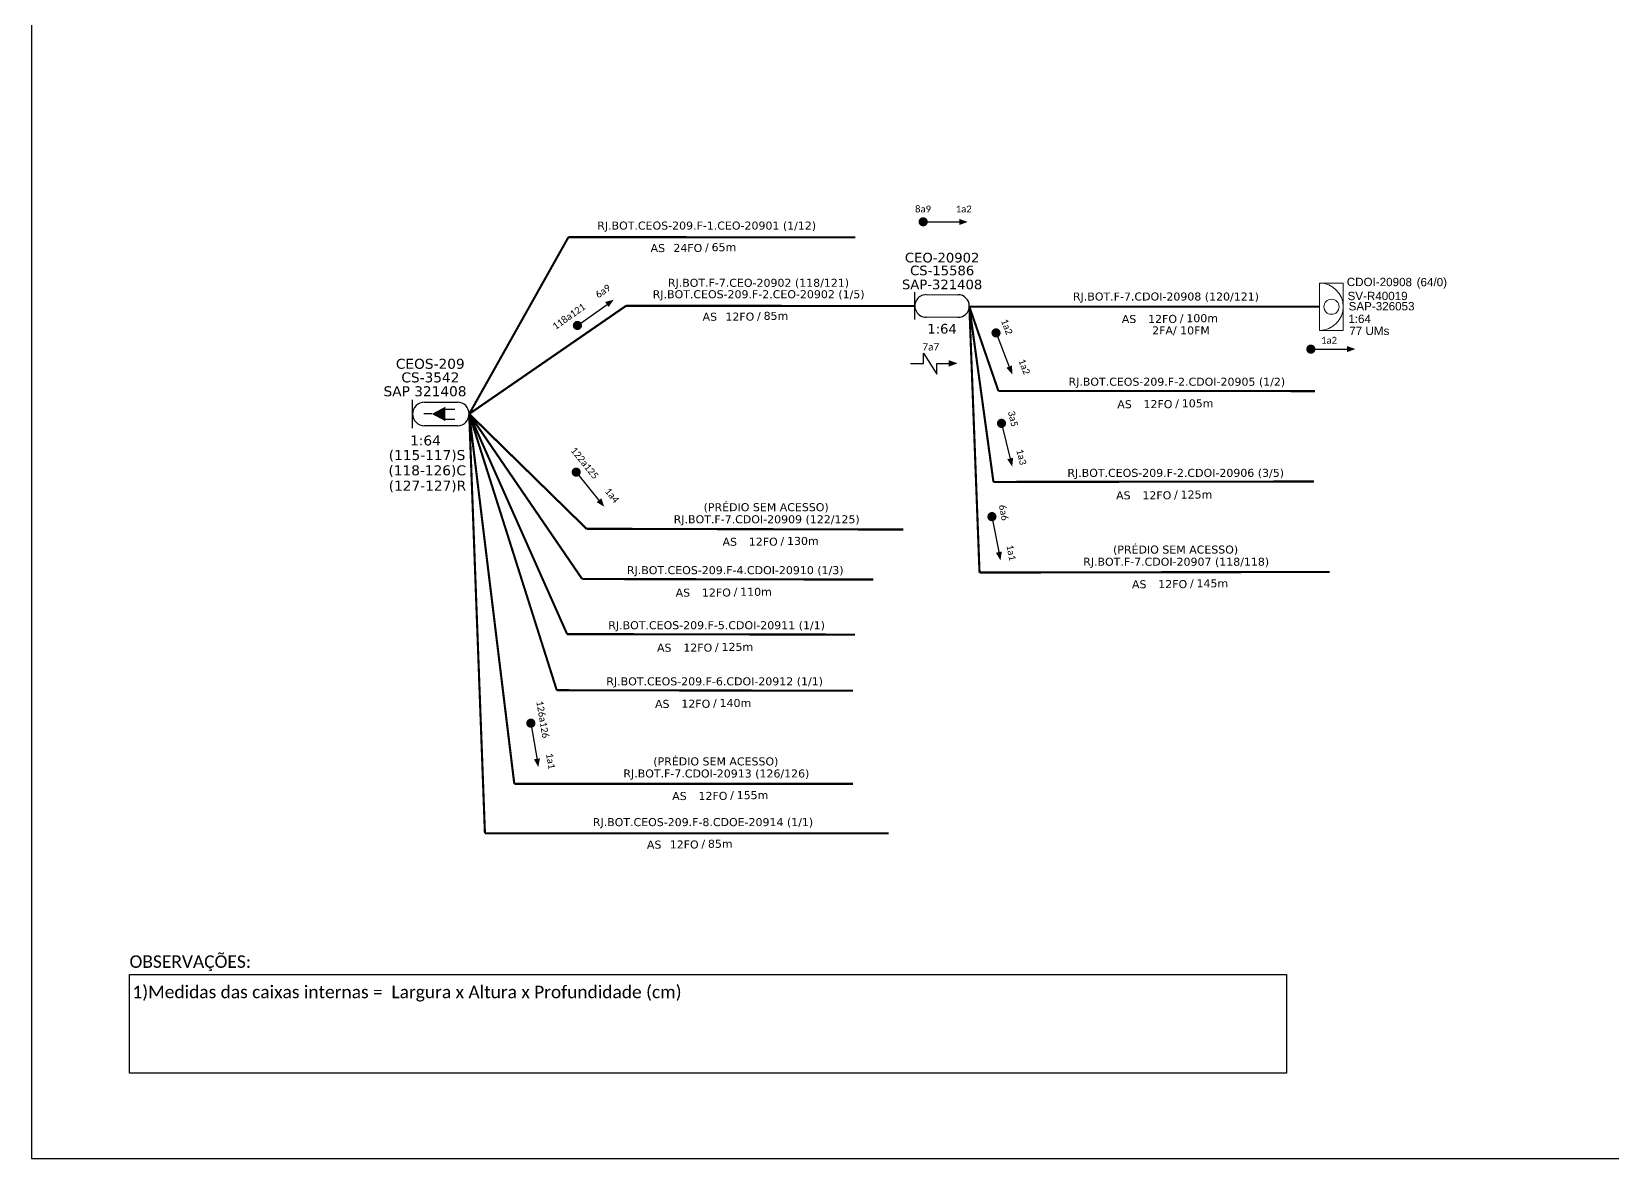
# Model space of a CAD drawing. Extents: x -4 to 837, y 1 to 595.
# Drawn here: x -3.8 to 376.4, y 1.3 to 272.2 of the extents above; entities that cross this region are included whole.
import ezdxf
from ezdxf.enums import TextEntityAlignment as Align

# ---------------------------------------------------------------- set-up
doc = ezdxf.new("R2010")
doc.units = 0
for name, color, linetype, lineweight in [("20.0-LEGENDA DOS CDO'S", 1, 'Continuous', 0), ('20.1-CDO_INTERIOR', 1, 'Continuous', 0), ('40.1-ETIQUETAS', 1, 'Continuous', 20)]:
    doc.layers.add(name, color=color, linetype=linetype, lineweight=lineweight)
for name, color, linetype in [('20.4-CEOS', 1, 'Continuous'), ('CAP a instalar', 1, 'Continuous'), ('Indic_Encaminhamento FO', 7, 'Continuous'), ('SETA', 7, 'Continuous'), ('texto', 255, 'Continuous')]:
    doc.layers.add(name, color=color, linetype=linetype)
doc.styles.add('ARIAL', font='arial.ttf')
doc.styles.add('MtXpl_Calibri', font='calibri.ttf')
doc.styles.add('siredit', font='verdana.ttf')
doc.styles.add('WMF-Calibri0', font='calibri.ttf')
doc.linetypes.add('FENCELINE1', pattern='A,0.25,-0.1,[133,ltypeshp.shx,S=0.1,R=0,X=-0.1,Y=0],-0.1,1', length=1.45)

# ---------------------------------------------------------------- blocks, each defined once
blk = doc.blocks.new('ETIQUETA_RS5F')
at = {"layer": '40.1-ETIQUETAS', "color": 0, "style": 'siredit'}
blk.add_text('/', height=1.5, dxfattribs=at).set_placement((1.58, -1.95), align=Align.MIDDLE_RIGHT)
for tag, p in [('ETIQUETA_R_PRIMARIA', (1.21, 4.1)), ('ETIQUETA_R_SECUNDARIA', (1.21, 2.1)), ('F_ATIVAS/F_MORTAS', (1.14, -4.24))]:
    blk.add_attdef(tag, text='', height=1.5, dxfattribs=at).set_placement(p, align=Align.MIDDLE_CENTER)
for tag, p in [('TIPO_CABO', (-6.58, -2.12)), ('CAP_CABO', (0.4, -2.09))]:
    blk.add_attdef(tag, text='', height=1.5, dxfattribs=at).set_placement(p, align=Align.MIDDLE_RIGHT)
blk.add_attdef('METROS', text='', height=1.5, dxfattribs=at).set_placement((2.14, -1.95), align=Align.MIDDLE_LEFT)
for tag, p in [('FUSÃO_1', (0.85, -8.39)), ('FUSÃO_2', (0.85, -10.6)), ('FUSÃO_3', (0.85, -12.93)), ('FUSÃO_4', (0.85, -15.14)), ('FUSÃO_5', (0.85, -17.16))]:
    blk.add_attdef(tag, text='', height=1.5, dxfattribs=at).set_placement(p, align=Align.CENTER)

msp = doc.modelspace()

# ---------------------------------------------------------------- linework, layer by layer
for p, q in [((-3.83, 595.26), (-3.83, 1.26)), ((-3.83, 1.26), (837.17, 1.26))]:
    msp.add_line(p, q)
at = {"const_width": 1.1}
for points in [[(210.06, 226.5, 1), (211.16, 226.5, 1)], [(126.99, 201.25, 1), (127.89, 201.89, 1)], [(126.99, 201.25, 1), (127.89, 201.89, 1)], [(227.93, 200.29, 1), (228.33, 199.27, 1)], [(227.93, 200.29, 1), (228.33, 199.27, 1)], [(229.31, 178.56, 1), (229.58, 177.5, 1)], [(229.31, 178.56, 1), (229.58, 177.5, 1)], [(126.81, 166.72, 1), (127.5, 165.87, 1)], [(126.81, 166.72, 1), (127.5, 165.87, 1)], [(227.04, 156.13, 1), (227.25, 155.05, 1)], [(227.04, 156.13, 1), (227.25, 155.05, 1)]]:
    msp.add_lwpolyline(points, format="xyb", close=True, dxfattribs=at)
msp.add_lwpolyline([(303.3, 195.87, 1.1, 1.1, 1), (304.4, 195.87, 1.1, 1.1, 1)], format="xyseb", close=True)
at = {"color": 7, "const_width": 1.1}
msp.add_lwpolyline([(116.16, 106.46, 1), (116.35, 105.37, 1)], format="xyb", close=True, dxfattribs=at)
msp.add_lwpolyline([(116.16, 106.46, 1), (116.35, 105.37, 1)], format="xyb", close=True, dxfattribs=at)
at = {"color": 0}
msp.add_lwpolyline([(19.73, 45.46), (297.98, 45.46), (297.98, 21.75), (19.73, 21.75)], close=True, dxfattribs=at)
at = {"layer": '20.1-CDO_INTERIOR', "lineweight": 18}
msp.add_lwpolyline([(311.65, 200.38), (311.65, 211.75), (305.96, 211.75), (305.96, 200.38)], close=True, dxfattribs=at)
msp.add_circle((308.81, 206.07), 1.82, dxfattribs=at)
msp.add_arc((305.96, 206.07), 5.68, 270, 90, dxfattribs=at)
at = {"layer": '20.4-CEOS', "color": 5}
for p, q in [((211.34, 208.98), (218.98, 208.97)), ((218.97, 203.52), (211.33, 203.53))]:
    msp.add_line(p, q, dxfattribs=at)
at = {"layer": '20.4-CEOS', "color": 7}
for p, q in [((90.64, 183.13), (98.59, 183.13)), ((98.59, 177.46), (90.64, 177.46))]:
    msp.add_line(p, q, dxfattribs=at)
at = {"layer": '20.4-CEOS', "color": 5}
msp.add_lwpolyline([(208.6, 202.97), (208.61, 209.54)], dxfattribs=at)
at = {"layer": '20.4-CEOS', "color": 7}
for points in [[(87.8, 176.88), (87.8, 183.71)], [(92.42, 180.29), (90.51, 180.29)], [(95.55, 181.42), (97.97, 181.42)], [(95.55, 179.06), (97.97, 179.06)]]:
    msp.add_lwpolyline(points, dxfattribs=at)
msp.add_lwpolyline([(92.42, 180.29, 0, 3.5, 0), (95.7, 180.29, 3.5, 3.5, 0)], format="xyseb", dxfattribs=at)
at = {"layer": '20.4-CEOS', "color": 5}
for centre, start, end in [((211.33, 206.26), 89.9211, 269.9211), ((218.98, 206.25), 269.9211, 89.9211)]:
    msp.add_arc(centre, 2.72, start, end, dxfattribs=at)
at = {"layer": '20.4-CEOS', "color": 7}
for centre, start, end in [((90.64, 180.29), 90, 270), ((98.59, 180.29), 270, 90)]:
    msp.add_arc(centre, 2.83, start, end, dxfattribs=at)
at = {"layer": 'CAP a instalar', "color": 7, "linetype": 'FENCELINE1', "ltscale": 7, "const_width": 0.513}
for points in [[(125.28, 222.8), (101.42, 180.29)], [(125.28, 222.8), (194.32, 222.77)], [(101.42, 180.29), (139.14, 206.29)], [(139.14, 206.29), (208.61, 206.26)], [(221.72, 206.07), (224.16, 142.15)], [(101.42, 180.29), (129.64, 152.67)], [(112.26, 91.35), (101.42, 180.29)], [(101.42, 180.29), (105.2, 79.44)], [(129.64, 152.67), (205.81, 152.49)], [(224.16, 142.15), (308.41, 142.29)], [(193.7, 91.35), (112.26, 91.35)], [(202.29, 79.44), (105.2, 79.44)]]:
    msp.add_lwpolyline(points, dxfattribs=at)
at = {"layer": 'CAP a instalar', "color": 251, "linetype": 'FENCELINE1', "ltscale": 7, "const_width": 0.513}
for points in [[(221.72, 206.07), (228.7, 185.83)], [(221.72, 206.07), (227.51, 163.94)], [(228.7, 185.83), (304.87, 185.78)], [(101.42, 180.29), (124.97, 127.34)], [(101.42, 180.29), (128.59, 140.59)], [(101.42, 180.29), (122.48, 113.85)], [(227.51, 163.94), (304.6, 164.04)], [(128.59, 140.59), (198.65, 140.46)], [(124.97, 127.34), (194.18, 127.22)], [(122.48, 113.85), (193.7, 113.72)]]:
    msp.add_lwpolyline(points, dxfattribs=at)
at = {"layer": 'CAP a instalar', "linetype": 'FENCELINE1', "ltscale": 7, "const_width": 0.513}
msp.add_lwpolyline([(305.96, 206.07), (221.72, 206.07)], dxfattribs=at)
at = {"layer": 'Indic_Encaminhamento FO', "color": 7}
for points in [[(210.71, 192.44), (210.71, 194.87), (213.92, 189.83), (213.92, 192.44)], [(207.56, 192.44), (210.71, 192.44)], [(213.92, 192.44), (217.55, 192.44)]]:
    msp.add_lwpolyline(points, dxfattribs=at)
msp.add_solid([(216.75, 193.23), (218.88, 192.46), (216.75, 191.68)], dxfattribs=at)
at = {"layer": 'SETA'}
for points in [[(210.61, 226.5), (220.06, 226.5)], [(127.44, 201.57), (135.16, 207.03)], [(127.44, 201.57), (135.16, 207.03)], [(228.13, 199.78), (231.57, 190.97)], [(228.13, 199.78), (231.57, 190.97)], [(303.85, 195.87), (313.3, 195.87)], [(229.45, 178.03), (231.7, 168.85)], [(229.45, 178.03), (231.7, 168.85)], [(227.14, 155.59), (228.94, 146.31)], [(227.14, 155.59), (228.94, 146.31)]]:
    msp.add_lwpolyline(points, dxfattribs=at)
at = {"layer": 'SETA', "color": 7}
for points in [[(127.16, 166.3), (133.1, 158.94)], [(127.16, 166.3), (133.1, 158.94)], [(116.26, 105.92), (117.82, 96.59)], [(116.26, 105.92), (117.82, 96.59)]]:
    msp.add_lwpolyline(points, dxfattribs=at)
at = {"layer": 'SETA'}
for points in [[(219.31, 227.19), (221.32, 226.46), (219.31, 225.73)], [(134.11, 207.21), (136.17, 207.77), (134.95, 206.01)], [(134.11, 207.21), (136.17, 207.77), (134.95, 206.01)], [(312.54, 196.62), (314.56, 195.89), (312.54, 195.16)], [(231.99, 191.95), (232.04, 189.8), (230.63, 191.41)], [(231.99, 191.95), (232.04, 189.8), (230.63, 191.41)], [(232.25, 169.76), (232.02, 167.63), (230.82, 169.41)], [(232.25, 169.76), (232.02, 167.63), (230.82, 169.41)], [(229.53, 147.19), (229.19, 145.08), (228.09, 146.92)], [(229.53, 147.19), (229.19, 145.08), (228.09, 146.92)]]:
    msp.add_solid(points, dxfattribs=at)
at = {"layer": 'SETA', "color": 7}
for points in [[(133.2, 160), (133.9, 157.97), (132.06, 159.08)], [(133.2, 160), (133.9, 157.97), (132.06, 159.08)], [(118.43, 97.46), (118.05, 95.35), (116.99, 97.22)], [(118.43, 97.46), (118.05, 95.35), (116.99, 97.22)]]:
    msp.add_solid(points, dxfattribs=at)

# ---------------------------------------------------------------- block references
at = {"layer": '40.1-ETIQUETAS', "color": 7}
ref = msp.add_blockref('ETIQUETA_RS5F', (157.01, 222.89), dxfattribs=dict(at, xscale=1.283039983498748, yscale=1.283039983498748, zscale=1.283039983498748))
ref.add_attrib('ETIQUETA_R_SECUNDARIA', 'RJ.BOT.CEOS-209.F-1.CEO-20901 (1/12)', dxfattribs={"color": 0, "height": 1.9246, "style": 'siredit'}).set_placement((158.53, 225.59), align=Align.MIDDLE_CENTER)
ref.add_attrib('TIPO_CABO', 'AS', dxfattribs={"color": 0, "height": 1.925, "style": 'siredit'}).set_placement((148.52, 220.18), align=Align.MIDDLE_RIGHT)
ref.add_attrib('CAP_CABO', '24FO', dxfattribs={"color": 0, "height": 1.925, "style": 'siredit'}).set_placement((157.48, 220.21), align=Align.MIDDLE_RIGHT)
ref.add_attrib('METROS', '65m', dxfattribs={"color": 0, "height": 1.925, "style": 'siredit'}).set_placement((159.72, 220.39), align=Align.MIDDLE_LEFT)
ref = msp.add_blockref('ETIQUETA_RS5F', (169.52, 206.38), dxfattribs=dict(at, xscale=1.283039983498748, yscale=1.283039983498748, zscale=1.283039983498748))
ref.add_attrib('ETIQUETA_R_PRIMARIA', 'RJ.BOT.F-7.CEO-20902 (118/121)', dxfattribs={"color": 0, "height": 1.9246, "style": 'siredit'}).set_placement((170.99, 211.83), align=Align.MIDDLE_CENTER)
ref.add_attrib('ETIQUETA_R_SECUNDARIA', 'RJ.BOT.CEOS-209.F-2.CEO-20902 (1/5)', dxfattribs={"color": 0, "height": 1.9246, "style": 'siredit'}).set_placement((171.03, 209.08), align=Align.MIDDLE_CENTER)
ref.add_attrib('TIPO_CABO', 'AS', dxfattribs={"color": 0, "height": 1.925, "style": 'siredit'}).set_placement((161.03, 203.67), align=Align.MIDDLE_RIGHT)
ref.add_attrib('CAP_CABO', '12FO', dxfattribs={"color": 0, "height": 1.925, "style": 'siredit'}).set_placement((169.99, 203.7), align=Align.MIDDLE_RIGHT)
ref.add_attrib('METROS', '85m', dxfattribs={"color": 0, "height": 1.925, "style": 'siredit'}).set_placement((172.23, 203.88), align=Align.MIDDLE_LEFT)
at = {"layer": '40.1-ETIQUETAS'}
ref = msp.add_blockref('ETIQUETA_RS5F', (271.19, 205.83), dxfattribs=dict(at, xscale=1.283039976607909, yscale=1.283039976607909, zscale=1.283039976607909))
ref.add_attrib('ETIQUETA_R_SECUNDARIA', 'RJ.BOT.F-7.CDOI-20908 (120/121)', dxfattribs={"color": 0, "height": 1.9246, "style": 'siredit'}).set_placement((269, 208.53), align=Align.MIDDLE_CENTER)
ref.add_attrib('TIPO_CABO', 'AS ', dxfattribs={"color": 0, "height": 1.925, "style": 'siredit'}).set_placement((262.7, 203.12), align=Align.MIDDLE_RIGHT)
ref.add_attrib('CAP_CABO', '12FO', dxfattribs={"color": 0, "height": 1.925, "style": 'siredit'}).set_placement((271.66, 203.14), align=Align.MIDDLE_RIGHT)
ref.add_attrib('METROS', '100m', dxfattribs={"color": 0, "height": 1.925, "style": 'siredit'}).set_placement((273.9, 203.32), align=Align.MIDDLE_LEFT)
ref.add_attrib('F_ATIVAS/F_MORTAS', '2FA/ 10FM', dxfattribs={"color": 0, "height": 1.925, "style": 'siredit'}).set_placement((272.62, 200.38), align=Align.MIDDLE_CENTER)
at = {"layer": '40.1-ETIQUETAS', "color": 251}
ref = msp.add_blockref('ETIQUETA_RS5F', (270.09, 185.34), dxfattribs=dict(at, xscale=1.283039976607909, yscale=1.283039976607909, zscale=1.283039976607909))
ref.add_attrib('ETIQUETA_R_SECUNDARIA', 'RJ.BOT.CEOS-209.F-2.CDOI-20905 (1/2)', dxfattribs={"color": 0, "height": 1.9246, "style": 'siredit'}).set_placement((271.61, 188.04), align=Align.MIDDLE_CENTER)
ref.add_attrib('TIPO_CABO', 'AS ', dxfattribs={"color": 0, "height": 1.925, "style": 'siredit'}).set_placement((261.61, 182.63), align=Align.MIDDLE_RIGHT)
ref.add_attrib('CAP_CABO', '12FO', dxfattribs={"color": 0, "height": 1.925, "style": 'siredit'}).set_placement((270.56, 182.66), align=Align.MIDDLE_RIGHT)
ref.add_attrib('METROS', '105m', dxfattribs={"color": 0, "height": 1.925, "style": 'siredit'}).set_placement((272.8, 182.84), align=Align.MIDDLE_LEFT)
ref = msp.add_blockref('ETIQUETA_RS5F', (269.82, 163.42), dxfattribs=dict(at, xscale=1.283039976607909, yscale=1.283039976607909, zscale=1.283039976607909))
ref.add_attrib('ETIQUETA_R_SECUNDARIA', 'RJ.BOT.CEOS-209.F-2.CDOI-20906 (3/5)', dxfattribs={"color": 0, "height": 1.9246, "style": 'siredit'}).set_placement((271.34, 166.12), align=Align.MIDDLE_CENTER)
ref.add_attrib('TIPO_CABO', 'AS ', dxfattribs={"color": 0, "height": 1.925, "style": 'siredit'}).set_placement((261.33, 160.71), align=Align.MIDDLE_RIGHT)
ref.add_attrib('CAP_CABO', '12FO', dxfattribs={"color": 0, "height": 1.925, "style": 'siredit'}).set_placement((270.29, 160.73), align=Align.MIDDLE_RIGHT)
ref.add_attrib('METROS', '125m', dxfattribs={"color": 0, "height": 1.925, "style": 'siredit'}).set_placement((272.53, 160.91), align=Align.MIDDLE_LEFT)
at = {"layer": '40.1-ETIQUETAS', "color": 7}
ref = msp.add_blockref('ETIQUETA_RS5F', (175.15, 152.26), dxfattribs=dict(at, xscale=1.283039976607909, yscale=1.283039976607909, zscale=1.283039976607909))
ref.add_attrib('ETIQUETA_R_PRIMARIA', '(PRÉDIO SEM ACESSO)', dxfattribs={"color": 0, "height": 1.9246, "style": 'siredit'}).set_placement((172.84, 157.87), align=Align.MIDDLE_CENTER)
ref.add_attrib('ETIQUETA_R_SECUNDARIA', 'RJ.BOT.F-7.CDOI-20909 (122/125)', dxfattribs={"color": 0, "height": 1.9246, "style": 'siredit'}).set_placement((172.97, 154.96), align=Align.MIDDLE_CENTER)
ref.add_attrib('TIPO_CABO', 'AS ', dxfattribs={"color": 0, "height": 1.925, "style": 'siredit'}).set_placement((166.67, 149.55), align=Align.MIDDLE_RIGHT)
ref.add_attrib('CAP_CABO', '12FO', dxfattribs={"color": 0, "height": 1.925, "style": 'siredit'}).set_placement((175.62, 149.57), align=Align.MIDDLE_RIGHT)
ref.add_attrib('METROS', '130m', dxfattribs={"color": 0, "height": 1.925, "style": 'siredit'}).set_placement((177.86, 149.75), align=Align.MIDDLE_LEFT)
ref = msp.add_blockref('ETIQUETA_RS5F', (273.64, 142.05), dxfattribs=dict(at, xscale=1.283039976607909, yscale=1.283039976607909, zscale=1.283039976607909))
ref.add_attrib('ETIQUETA_R_PRIMARIA', '(PRÉDIO SEM ACESSO)', dxfattribs={"color": 0, "height": 1.9246, "style": 'siredit'}).set_placement((271.32, 147.67), align=Align.MIDDLE_CENTER)
ref.add_attrib('ETIQUETA_R_SECUNDARIA', 'RJ.BOT.F-7.CDOI-20907 (118/118)', dxfattribs={"color": 0, "height": 1.9246, "style": 'siredit'}).set_placement((271.45, 144.75), align=Align.MIDDLE_CENTER)
ref.add_attrib('TIPO_CABO', 'AS ', dxfattribs={"color": 0, "height": 1.925, "style": 'siredit'}).set_placement((265.15, 139.34), align=Align.MIDDLE_RIGHT)
ref.add_attrib('CAP_CABO', '12FO', dxfattribs={"color": 0, "height": 1.925, "style": 'siredit'}).set_placement((274.11, 139.37), align=Align.MIDDLE_RIGHT)
ref.add_attrib('METROS', '145m', dxfattribs={"color": 0, "height": 1.925, "style": 'siredit'}).set_placement((276.35, 139.55), align=Align.MIDDLE_LEFT)
at = {"layer": '40.1-ETIQUETAS', "color": 251}
ref = msp.add_blockref('ETIQUETA_RS5F', (163.88, 140.02), dxfattribs=dict(at, xscale=1.283039976607909, yscale=1.283039976607909, zscale=1.283039976607909))
ref.add_attrib('ETIQUETA_R_SECUNDARIA', 'RJ.BOT.CEOS-209.F-4.CDOI-20910 (1/3)', dxfattribs={"color": 0, "height": 1.9246, "style": 'siredit'}).set_placement((165.4, 142.72), align=Align.MIDDLE_CENTER)
ref.add_attrib('TIPO_CABO', 'AS ', dxfattribs={"color": 0, "height": 1.925, "style": 'siredit'}).set_placement((155.39, 137.31), align=Align.MIDDLE_RIGHT)
ref.add_attrib('CAP_CABO', '12FO', dxfattribs={"color": 0, "height": 1.925, "style": 'siredit'}).set_placement((164.35, 137.34), align=Align.MIDDLE_RIGHT)
ref.add_attrib('METROS', '110m', dxfattribs={"color": 0, "height": 1.925, "style": 'siredit'}).set_placement((166.59, 137.52), align=Align.MIDDLE_LEFT)
ref = msp.add_blockref('ETIQUETA_RS5F', (159.4, 126.78), dxfattribs=dict(at, xscale=1.283039976607909, yscale=1.283039976607909, zscale=1.283039976607909))
ref.add_attrib('ETIQUETA_R_SECUNDARIA', 'RJ.BOT.CEOS-209.F-5.CDOI-20911 (1/1)', dxfattribs={"color": 0, "height": 1.9246, "style": 'siredit'}).set_placement((160.92, 129.48), align=Align.MIDDLE_CENTER)
ref.add_attrib('TIPO_CABO', 'AS ', dxfattribs={"color": 0, "height": 1.925, "style": 'siredit'}).set_placement((150.91, 124.07), align=Align.MIDDLE_RIGHT)
ref.add_attrib('CAP_CABO', '12FO', dxfattribs={"color": 0, "height": 1.925, "style": 'siredit'}).set_placement((159.87, 124.09), align=Align.MIDDLE_RIGHT)
ref.add_attrib('METROS', '125m', dxfattribs={"color": 0, "height": 1.925, "style": 'siredit'}).set_placement((162.11, 124.27), align=Align.MIDDLE_LEFT)
ref = msp.add_blockref('ETIQUETA_RS5F', (158.93, 113.28), dxfattribs=dict(at, xscale=1.283039976607909, yscale=1.283039976607909, zscale=1.283039976607909))
ref.add_attrib('ETIQUETA_R_SECUNDARIA', 'RJ.BOT.CEOS-209.F-6.CDOI-20912 (1/1)', dxfattribs={"color": 0, "height": 1.9246, "style": 'siredit'}).set_placement((160.45, 115.98), align=Align.MIDDLE_CENTER)
ref.add_attrib('TIPO_CABO', 'AS ', dxfattribs={"color": 0, "height": 1.925, "style": 'siredit'}).set_placement((150.44, 110.57), align=Align.MIDDLE_RIGHT)
ref.add_attrib('CAP_CABO', '12FO', dxfattribs={"color": 0, "height": 1.925, "style": 'siredit'}).set_placement((159.4, 110.6), align=Align.MIDDLE_RIGHT)
ref.add_attrib('METROS', '140m', dxfattribs={"color": 0, "height": 1.925, "style": 'siredit'}).set_placement((161.64, 110.78), align=Align.MIDDLE_LEFT)
at = {"layer": '40.1-ETIQUETAS', "color": 7}
ref = msp.add_blockref('ETIQUETA_RS5F', (163.04, 91.12), dxfattribs=dict(at, xscale=1.283039976607909, yscale=1.283039976607909, zscale=1.283039976607909))
ref.add_attrib('ETIQUETA_R_PRIMARIA', '(PRÉDIO SEM ACESSO)', dxfattribs={"color": 0, "height": 1.9246, "style": 'siredit'}).set_placement((160.73, 96.73), align=Align.MIDDLE_CENTER)
ref.add_attrib('ETIQUETA_R_SECUNDARIA', 'RJ.BOT.F-7.CDOI-20913 (126/126)', dxfattribs={"color": 0, "height": 1.9246, "style": 'siredit'}).set_placement((160.86, 93.82), align=Align.MIDDLE_CENTER)
ref.add_attrib('TIPO_CABO', 'AS ', dxfattribs={"color": 0, "height": 1.925, "style": 'siredit'}).set_placement((154.56, 88.4), align=Align.MIDDLE_RIGHT)
ref.add_attrib('CAP_CABO', '12FO', dxfattribs={"color": 0, "height": 1.925, "style": 'siredit'}).set_placement((163.52, 88.43), align=Align.MIDDLE_RIGHT)
ref.add_attrib('METROS', '155m', dxfattribs={"color": 0, "height": 1.925, "style": 'siredit'}).set_placement((165.75, 88.61), align=Align.MIDDLE_LEFT)
ref = msp.add_blockref('ETIQUETA_RS5F', (156.13, 79.43), dxfattribs=dict(at, xscale=1.283039983498748, yscale=1.283039983498748, zscale=1.283039983498748))
ref.add_attrib('ETIQUETA_R_SECUNDARIA', 'RJ.BOT.CEOS-209.F-8.CDOE-20914 (1/1)', dxfattribs={"color": 0, "height": 1.9246, "style": 'siredit'}).set_placement((157.65, 82.13), align=Align.MIDDLE_CENTER)
ref.add_attrib('TIPO_CABO', 'AS', dxfattribs={"color": 0, "height": 1.925, "style": 'siredit'}).set_placement((147.64, 76.72), align=Align.MIDDLE_RIGHT)
ref.add_attrib('CAP_CABO', '12FO', dxfattribs={"color": 0, "height": 1.925, "style": 'siredit'}).set_placement((156.6, 76.75), align=Align.MIDDLE_RIGHT)
ref.add_attrib('METROS', '85m', dxfattribs={"color": 0, "height": 1.925, "style": 'siredit'}).set_placement((158.84, 76.92), align=Align.MIDDLE_LEFT)

# ---------------------------------------------------------------- texts
for s, style, p in [('OBSERVAÇÕES:', 'WMF-Calibri0', (19.71, 47.08)), ('1)Medidas das caixas internas =  Largura x Altura x Profundidade (cm)', 'MtXpl_Calibri', (20.4, 39.78))]:
    msp.add_text(s, height=3, dxfattribs=dict(style=style)).set_placement(p)
at = {"insert": (308.23, 198), "char_height": 1.65, "width": 27.8947, "attachment_point": 5, "style": 'ARIAL'}
msp.add_mtext('\\C7;\\fCalibri|b0|i0|c0|p34;1a2', dxfattribs=at)
at = {"layer": "20.0-LEGENDA DOS CDO'S", "color": 1, "style": 'ARIAL'}
for s, rotation, p in [('CDOI-20908', 359.882, (312.49, 211.04)), ('SV-R40019', 0.0276, (312.68, 207.66)), ('SAP-326053', 0.0276, (312.94, 205.19)), ('1:64', 0.0276, (312.86, 202.16)), ('77 UMs', 0.0276, (313.1, 199.26))]:
    msp.add_text(s, height=2, rotation=rotation, dxfattribs=at).set_placement(p)
msp.add_text('(64/0)', height=2, rotation=0.0276, dxfattribs=at).set_placement((332.95, 211), align=Align.CENTER)
at = {"layer": '20.4-CEOS', "color": 7, "linetype": 'FENCELINE1', "style": 'siredit'}
for s, p in [('CEOS-209', (92.05, 193.55)), ('CS-3542', (92.08, 190.28)), ('SAP 321408', (90.79, 186.95)), ('1:64', (90.9, 175.11)), ('(115-117)S', (91.28, 171.61)), ('(118-126)C', (91.31, 167.93)), ('(127-127)R', (91.37, 164.24))]:
    msp.add_text(s, height=2.401, dxfattribs=at).set_placement(p, align=Align.TOP_CENTER)
at = {"layer": '20.4-CEOS', "color": 5, "style": 'siredit'}
for tag, text, p in [('CEO-20902', 'CEOSXXX', (215.17, 219.04)), ('CS-15586', 'CS-XXXX', (215.17, 215.95)), ('SAP-321408', 'SAP 321408', (215.16, 212.59)), ('1:64', '1:XX', (215.15, 201.94))]:
    msp.add_attdef(tag, text=text, height=2.308, rotation=359.9211, dxfattribs=at).set_placement(p, align=Align.TOP_CENTER)
at = {"layer": 'Indic_Encaminhamento FO', "color": 7, "insert": (212.44, 196.41), "char_height": 1.7429, "width": 29.4644, "attachment_point": 5}
msp.add_mtext('\\fCalibri|b0|i0|c0|p34;7a7', dxfattribs=at)
at = {"layer": 'texto', "char_height": 1.65, "width": 27.8947, "attachment_point": 5}
for s, insert in [('\\C7;\\fCalibri|b0|i0|c0|p34;8a9', (210.58, 229.57)), ('\\C7;\\fCalibri|b0|i0|c0|p34;1a2', (220.36, 229.57))]:
    msp.add_mtext(s, dxfattribs=dict(at, insert=insert))
for s, insert, rotation in [('\\C7;\\fCalibri|b0|i0|c0|p34;6a9', (133.58, 209.81), 35.3187), ('\\C7;\\fCalibri|b0|i0|c0|p34;118a121', (125.39, 203.73), 35.3187), ('\\C7;\\fCalibri|b0|i0|c0|p34;1a2', (230.73, 201.24), 291.3403), ('\\C7;\\fCalibri|b0|i0|c0|p34;1a2', (234.94, 191.63), 291.3403), ('\\C7;\\fCalibri|b0|i0|c0|p34;3a5', (232.21, 179.14), 283.8008), ('\\C7;\\fCalibri|b0|i0|c0|p34;1a3', (234.24, 169.93), 283.8008), ('\\C7;\\fCalibri|b0|i0|c0|p34;6a6', (229.96, 156.57), 280.9384), ('\\C7;\\fCalibri|b0|i0|c0|p34;1a1', (231.79, 146.93), 280.9384)]:
    msp.add_mtext(s, dxfattribs=dict(at, insert=insert, rotation=rotation))
at = {"layer": 'texto', "color": 7, "char_height": 1.65, "width": 27.8947, "attachment_point": 5}
for s, insert, rotation in [('\\C7;\\fCalibri|b0|i0|c0|p34;122a125', (129.19, 168.48), 308.9126), ('\\C7;\\fCalibri|b0|i0|c0|p34;1a4', (135.76, 160.69), 308.9126), ('\\C7;\\fCalibri|b0|i0|c0|p34;126a126', (119.1, 106.82), 279.5411), ('\\C7;\\fCalibri|b0|i0|c0|p34;1a1', (121, 96.8), 279.5411)]:
    msp.add_mtext(s, dxfattribs=dict(at, insert=insert, rotation=rotation))

doc.saveas('drawing.dxf')
